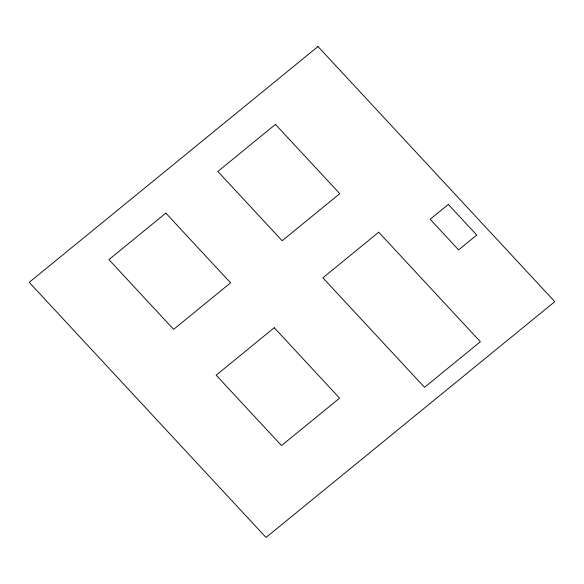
<?xml version="1.0" encoding="UTF-8"?>
<svg xmlns="http://www.w3.org/2000/svg" width="584" height="584" viewBox="0 0 584 584"><rect width="100%" height="100%" fill="white"/><g stroke="black" fill="none" stroke-linecap="round" stroke-linejoin="round"><path stroke-width="0.88" d="M317.988 46.53L29.2 282.357L266.012 537.47L554.8 301.643L317.988 46.53M165.856 213.116L108.909 259.624L173.638 329.354L230.585 282.846L165.856 213.116M275.466 124.399L217.847 171.455L282.152 240.732L339.779 193.676L275.466 124.399M378.709 232.22L322.879 277.809L424.531 387.316L480.362 341.728L378.709 232.22M274.239 327.748L216.168 375.169L281.517 445.57L339.589 398.149L274.239 327.748M448.322 204.444L430.16 219.277L458.579 249.894L476.741 235.067L448.322 204.444"/></g></svg>
